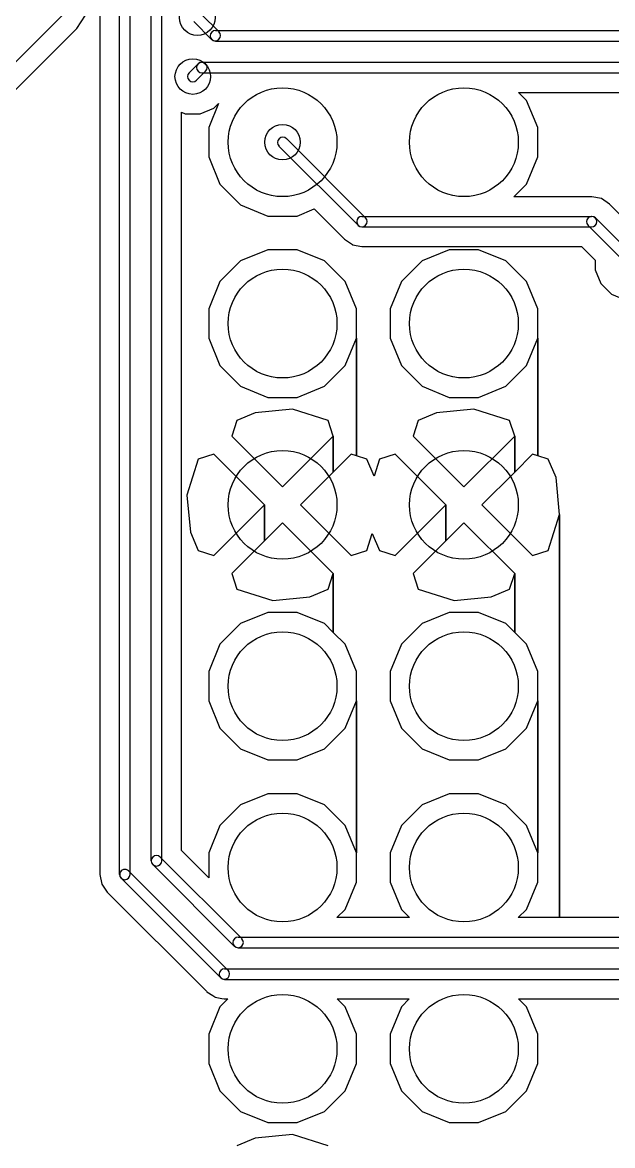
# Model space of a CAD drawing. Extents: x 32880 to 68030, y 27285 to 49782.
# Drawn here: x 45066 to 48320, y 35637 to 41830 of the extents above; entities that cross this region are included whole.
import ezdxf

# ---------------------------------------------------------------- set-up
doc = ezdxf.new("R2010")
doc.units = 0
doc.layers.add('BLACK', color=1, linetype='CONTINUOUS')

msp = doc.modelspace()

# ---------------------------------------------------------------- linework, layer by layer
at = {"layer": 'BLACK'}
for p, q in [((45776, 37207), (45776, 43307)), ((45834, 37207), (45834, 43307)), ((45601, 37132), (45601, 43082)), ((45659, 37132), (45659, 43082)), ((45493, 42930), (45493, 37132)), ((45493, 42930), (45493, 37132)), ((44349, 40934), (45288, 41873)), ((45365, 41797), (45413, 41870)), ((45365, 41797), (45413, 41870)), ((46051, 41877), (46150, 41778)), ((46010, 41836), (46109, 41737)), ((44425, 40857), (45365, 41797)), ((44425, 40857), (45365, 41797)), ((46130, 41786), (48354, 41786)), ((46130, 41728), (48354, 41728)), ((46034, 41602), (45985, 41553)), ((46075, 41561), (46026, 41512)), ((46055, 41611), (48605, 41611)), ((46055, 41553), (48605, 41553)), ((47845, 41401), (47801, 41445)), ((47801, 41445), (48379, 41445)), ((47845, 41401), (47801, 41445)), ((47801, 41445), (48379, 41445)), ((46147, 41383), (46093, 41251)), ((46147, 41383), (46093, 41251)), ((46122, 41357), (46147, 41383)), ((46122, 41357), (46147, 41383)), ((47907, 41251), (47845, 41401)), ((47907, 41251), (47845, 41401)), ((45942, 37264), (45942, 41335)), ((45942, 41335), (45964, 41326)), ((45942, 37264), (45942, 41335)), ((45942, 41335), (45964, 41326)), ((45964, 41326), (46046, 41326)), ((45964, 41326), (46046, 41326)), ((46046, 41326), (46122, 41357)), ((46046, 41326), (46122, 41357)), ((46093, 41251), (46093, 41089)), ((46093, 41251), (46093, 41089)), ((47907, 41089), (47907, 41251)), ((47907, 41089), (47907, 41251)), ((46521, 41190), (46958, 40753)), ((46480, 41149), (46917, 40712)), ((46093, 41089), (46155, 40939)), ((46093, 41089), (46155, 40939)), ((47845, 40939), (47907, 41089)), ((47845, 40939), (47907, 41089)), ((46155, 40939), (46269, 40825)), ((46155, 40939), (46269, 40825)), ((47775, 40869), (47845, 40939)), ((47775, 40869), (47845, 40939)), ((46269, 40825), (46419, 40763)), ((46269, 40825), (46419, 40763)), ((48205, 40869), (47775, 40869)), ((48205, 40869), (47775, 40869)), ((48258, 40859), (48205, 40869)), ((48258, 40859), (48205, 40869)), ((48302, 40829), (48258, 40859)), ((48302, 40829), (48258, 40859)), ((48383, 40748), (48302, 40829)), ((48383, 40748), (48302, 40829)), ((46419, 40763), (46581, 40763)), ((46419, 40763), (46581, 40763)), ((46581, 40763), (46674, 40802)), ((46581, 40763), (46674, 40802)), ((46674, 40802), (46841, 40635)), ((46674, 40802), (46841, 40635)), ((46938, 40761), (48204, 40761)), ((46938, 40703), (48204, 40703)), ((48184, 40712), (48409, 40487)), ((48225, 40753), (48450, 40528)), ((46841, 40635), (46885, 40606)), ((46841, 40635), (46885, 40606)), ((46419, 40577), (46269, 40515)), ((46419, 40577), (46269, 40515)), ((46581, 40577), (46419, 40577)), ((46581, 40577), (46419, 40577)), ((46731, 40515), (46581, 40577)), ((46731, 40515), (46581, 40577)), ((46885, 40606), (46886, 40605)), ((46885, 40606), (46886, 40605)), ((46886, 40605), (46938, 40595)), ((46886, 40605), (46938, 40595)), ((46938, 40595), (48148, 40595)), ((46938, 40595), (48148, 40595)), ((47419, 40577), (47269, 40515)), ((47419, 40577), (47269, 40515)), ((47581, 40577), (47419, 40577)), ((47581, 40577), (47419, 40577)), ((47731, 40515), (47581, 40577)), ((47731, 40515), (47581, 40577)), ((48148, 40595), (48224, 40519)), ((48148, 40595), (48224, 40519)), ((46269, 40515), (46155, 40401)), ((46269, 40515), (46155, 40401)), ((46845, 40401), (46731, 40515)), ((46845, 40401), (46731, 40515)), ((47269, 40515), (47155, 40401)), ((47269, 40515), (47155, 40401)), ((47845, 40401), (47731, 40515)), ((47845, 40401), (47731, 40515)), ((48224, 40519), (48224, 40466)), ((48224, 40519), (48224, 40466)), ((48224, 40466), (48255, 40390)), ((48224, 40466), (48255, 40390)), ((46155, 40401), (46093, 40251)), ((46155, 40401), (46093, 40251)), ((46907, 40251), (46845, 40401)), ((46907, 40251), (46845, 40401)), ((47155, 40401), (47093, 40251)), ((47155, 40401), (47093, 40251)), ((47907, 40251), (47845, 40401)), ((47907, 40251), (47845, 40401)), ((48255, 40390), (48313, 40332)), ((48255, 40390), (48313, 40332)), ((48313, 40332), (48389, 40301)), ((48313, 40332), (48389, 40301)), ((46093, 40251), (46093, 40089)), ((46093, 40251), (46093, 40089)), ((46907, 40089), (46907, 40251)), ((46907, 40089), (46907, 40251)), ((47093, 40251), (47093, 40089)), ((47093, 40251), (47093, 40089)), ((47907, 40089), (47907, 40251)), ((47907, 40089), (47907, 40251)), ((46093, 40089), (46155, 39939)), ((46093, 40089), (46155, 39939)), ((46845, 39939), (46907, 40089)), ((46845, 39939), (46907, 40089)), ((46907, 39441), (46907, 40089)), ((46907, 40089), (46907, 39441)), ((46907, 39441), (46907, 40089)), ((46907, 40089), (46907, 39441)), ((47093, 40089), (47155, 39939)), ((47093, 40089), (47155, 39939)), ((47845, 39939), (47907, 40089)), ((47845, 39939), (47907, 40089)), ((47907, 39441), (47907, 40089)), ((47907, 40089), (47907, 39441)), ((47907, 39441), (47907, 40089)), ((47907, 40089), (47907, 39441)), ((46155, 39939), (46269, 39825)), ((46155, 39939), (46269, 39825)), ((46731, 39825), (46845, 39939)), ((46731, 39825), (46845, 39939)), ((47155, 39939), (47269, 39825)), ((47155, 39939), (47269, 39825)), ((47731, 39825), (47845, 39939)), ((47731, 39825), (47845, 39939)), ((46269, 39825), (46419, 39763)), ((46269, 39825), (46419, 39763)), ((46581, 39763), (46731, 39825)), ((46581, 39763), (46731, 39825)), ((47269, 39825), (47419, 39763)), ((47269, 39825), (47419, 39763)), ((47581, 39763), (47731, 39825)), ((47581, 39763), (47731, 39825)), ((46419, 39763), (46581, 39763)), ((46419, 39763), (46581, 39763)), ((47419, 39763), (47581, 39763)), ((47419, 39763), (47581, 39763)), ((46349, 39678), (46248, 39635)), ((46349, 39678), (46248, 39635)), ((46554, 39697), (46349, 39678)), ((46554, 39697), (46349, 39678)), ((46752, 39635), (46554, 39697)), ((46752, 39635), (46554, 39697)), ((47349, 39678), (47248, 39635)), ((47349, 39678), (47248, 39635)), ((47554, 39697), (47349, 39678)), ((47554, 39697), (47349, 39678)), ((47752, 39635), (47554, 39697)), ((47752, 39635), (47554, 39697)), ((46248, 39635), (46220, 39549)), ((46248, 39635), (46220, 39549)), ((46780, 39549), (46752, 39635)), ((46780, 39549), (46752, 39635)), ((47248, 39635), (47220, 39549)), ((47248, 39635), (47220, 39549)), ((47780, 39549), (47752, 39635)), ((47780, 39549), (47752, 39635)), ((46220, 39549), (46500, 39269)), ((46220, 39549), (46500, 39269)), ((46500, 39269), (46780, 39549)), ((46500, 39269), (46780, 39549)), ((46780, 39351), (46780, 39549)), ((46780, 39549), (46780, 39351)), ((46780, 39351), (46780, 39549)), ((46780, 39549), (46780, 39351)), ((47220, 39549), (47500, 39269)), ((47220, 39549), (47500, 39269)), ((47500, 39269), (47780, 39549)), ((47500, 39269), (47780, 39549)), ((47780, 39351), (47780, 39549)), ((47780, 39549), (47780, 39351)), ((47780, 39351), (47780, 39549)), ((47780, 39549), (47780, 39351)), ((46035, 39422), (45973, 39224)), ((46035, 39422), (45973, 39224)), ((46121, 39450), (46035, 39422)), ((46121, 39450), (46035, 39422)), ((46401, 39170), (46121, 39450)), ((46401, 39170), (46121, 39450)), ((46879, 39450), (46780, 39351)), ((46879, 39450), (46780, 39351)), ((46907, 39441), (46879, 39450)), ((46907, 39441), (46879, 39450)), ((46965, 39422), (46907, 39441)), ((46965, 39422), (46907, 39441)), ((47005, 39328), (46965, 39422)), ((47005, 39328), (46965, 39422)), ((47035, 39422), (47005, 39328)), ((47035, 39422), (47005, 39328)), ((47121, 39450), (47035, 39422)), ((47121, 39450), (47035, 39422)), ((47401, 39170), (47121, 39450)), ((47401, 39170), (47121, 39450)), ((47879, 39450), (47780, 39351)), ((47879, 39450), (47780, 39351)), ((47907, 39441), (47879, 39450)), ((47907, 39441), (47879, 39450)), ((47965, 39422), (47907, 39441)), ((47965, 39422), (47907, 39441)), ((48008, 39321), (47965, 39422)), ((48008, 39321), (47965, 39422)), ((46780, 39351), (46599, 39170)), ((46780, 39351), (46599, 39170)), ((47780, 39351), (47599, 39170)), ((47780, 39351), (47599, 39170)), ((48027, 39116), (48008, 39321)), ((48027, 39116), (48008, 39321)), ((45973, 39224), (45992, 39019)), ((45973, 39224), (45992, 39019)), ((46121, 38890), (46401, 39170)), ((46121, 38890), (46401, 39170)), ((46401, 38972), (46401, 39170)), ((46401, 39170), (46401, 38972)), ((46401, 38972), (46401, 39170)), ((46401, 39170), (46401, 38972)), ((46599, 39170), (46879, 38890)), ((46599, 39170), (46879, 38890)), ((47121, 38890), (47401, 39170)), ((47121, 38890), (47401, 39170)), ((47401, 38972), (47401, 39170)), ((47401, 39170), (47401, 38972)), ((47401, 38972), (47401, 39170)), ((47401, 39170), (47401, 38972)), ((47599, 39170), (47879, 38890)), ((47599, 39170), (47879, 38890)), ((47965, 38918), (48027, 39116)), ((47965, 38918), (48027, 39116)), ((48027, 36894), (48027, 39116)), ((48027, 39116), (48027, 36894)), ((48027, 36894), (48027, 39116)), ((48027, 39116), (48027, 36894)), ((46500, 39071), (46401, 38972)), ((46500, 39071), (46401, 38972)), ((46780, 38791), (46500, 39071)), ((46780, 38791), (46500, 39071)), ((47500, 39071), (47401, 38972)), ((47500, 39071), (47401, 38972)), ((47780, 38791), (47500, 39071)), ((47780, 38791), (47500, 39071)), ((45992, 39019), (46035, 38918)), ((45992, 39019), (46035, 38918)), ((46401, 38972), (46220, 38791)), ((46401, 38972), (46220, 38791)), ((46965, 38918), (46994, 39013)), ((46965, 38918), (46994, 39013)), ((46994, 39013), (47035, 38918)), ((46994, 39013), (47035, 38918)), ((47401, 38972), (47220, 38791)), ((47401, 38972), (47220, 38791)), ((46035, 38918), (46121, 38890)), ((46035, 38918), (46121, 38890)), ((46879, 38890), (46965, 38918)), ((46879, 38890), (46965, 38918)), ((47035, 38918), (47121, 38890)), ((47035, 38918), (47121, 38890)), ((47879, 38890), (47965, 38918)), ((47879, 38890), (47965, 38918)), ((46220, 38791), (46248, 38705)), ((46220, 38791), (46248, 38705)), ((46752, 38705), (46780, 38791)), ((46752, 38705), (46780, 38791)), ((46780, 38466), (46780, 38791)), ((46780, 38791), (46780, 38466)), ((46780, 38466), (46780, 38791)), ((46780, 38791), (46780, 38466)), ((47220, 38791), (47248, 38705)), ((47220, 38791), (47248, 38705)), ((47752, 38705), (47780, 38791)), ((47752, 38705), (47780, 38791)), ((47780, 38466), (47780, 38791)), ((47780, 38791), (47780, 38466)), ((47780, 38466), (47780, 38791)), ((47780, 38791), (47780, 38466)), ((46248, 38705), (46446, 38643)), ((46248, 38705), (46446, 38643)), ((46446, 38643), (46651, 38662)), ((46446, 38643), (46651, 38662)), ((46651, 38662), (46752, 38705)), ((46651, 38662), (46752, 38705)), ((47248, 38705), (47446, 38643)), ((47248, 38705), (47446, 38643)), ((47446, 38643), (47651, 38662)), ((47446, 38643), (47651, 38662)), ((47651, 38662), (47752, 38705)), ((47651, 38662), (47752, 38705)), ((46419, 38577), (46269, 38515)), ((46419, 38577), (46269, 38515)), ((46581, 38577), (46419, 38577)), ((46581, 38577), (46419, 38577)), ((46731, 38515), (46581, 38577)), ((46731, 38515), (46581, 38577)), ((47419, 38577), (47269, 38515)), ((47419, 38577), (47269, 38515)), ((47581, 38577), (47419, 38577)), ((47581, 38577), (47419, 38577)), ((47731, 38515), (47581, 38577)), ((47731, 38515), (47581, 38577)), ((46269, 38515), (46155, 38401)), ((46269, 38515), (46155, 38401)), ((46780, 38466), (46731, 38515)), ((46780, 38466), (46731, 38515)), ((46845, 38401), (46780, 38466)), ((46845, 38401), (46780, 38466)), ((47269, 38515), (47155, 38401)), ((47269, 38515), (47155, 38401)), ((47780, 38466), (47731, 38515)), ((47780, 38466), (47731, 38515)), ((47845, 38401), (47780, 38466)), ((47845, 38401), (47780, 38466)), ((46155, 38401), (46093, 38251)), ((46155, 38401), (46093, 38251)), ((46907, 38251), (46845, 38401)), ((46907, 38251), (46845, 38401)), ((47155, 38401), (47093, 38251)), ((47155, 38401), (47093, 38251)), ((47907, 38251), (47845, 38401)), ((47907, 38251), (47845, 38401)), ((46093, 38251), (46093, 38089)), ((46093, 38251), (46093, 38089)), ((46907, 38089), (46907, 38251)), ((46907, 38089), (46907, 38251)), ((47093, 38251), (47093, 38089)), ((47093, 38251), (47093, 38089)), ((47907, 38089), (47907, 38251)), ((47907, 38089), (47907, 38251)), ((46093, 38089), (46155, 37939)), ((46093, 38089), (46155, 37939)), ((46845, 37939), (46907, 38089)), ((46845, 37939), (46907, 38089)), ((46907, 37251), (46907, 38089)), ((46907, 38089), (46907, 37251)), ((46907, 37251), (46907, 38089)), ((46907, 38089), (46907, 37251)), ((47093, 38089), (47155, 37939)), ((47093, 38089), (47155, 37939)), ((47845, 37939), (47907, 38089)), ((47845, 37939), (47907, 38089)), ((47907, 37251), (47907, 38089)), ((47907, 38089), (47907, 37251)), ((47907, 37251), (47907, 38089)), ((47907, 38089), (47907, 37251)), ((46155, 37939), (46269, 37825)), ((46155, 37939), (46269, 37825)), ((46731, 37825), (46845, 37939)), ((46731, 37825), (46845, 37939)), ((47155, 37939), (47269, 37825)), ((47155, 37939), (47269, 37825)), ((47731, 37825), (47845, 37939)), ((47731, 37825), (47845, 37939)), ((46269, 37825), (46419, 37763)), ((46269, 37825), (46419, 37763)), ((46581, 37763), (46731, 37825)), ((46581, 37763), (46731, 37825)), ((47269, 37825), (47419, 37763)), ((47269, 37825), (47419, 37763)), ((47581, 37763), (47731, 37825)), ((47581, 37763), (47731, 37825)), ((46419, 37763), (46581, 37763)), ((46419, 37763), (46581, 37763)), ((47419, 37763), (47581, 37763)), ((47419, 37763), (47581, 37763)), ((46419, 37577), (46269, 37515)), ((46419, 37577), (46269, 37515)), ((46581, 37577), (46419, 37577)), ((46581, 37577), (46419, 37577)), ((46731, 37515), (46581, 37577)), ((46731, 37515), (46581, 37577)), ((47419, 37577), (47269, 37515)), ((47419, 37577), (47269, 37515)), ((47581, 37577), (47419, 37577)), ((47581, 37577), (47419, 37577)), ((47731, 37515), (47581, 37577)), ((47731, 37515), (47581, 37577)), ((46269, 37515), (46155, 37401)), ((46269, 37515), (46155, 37401)), ((46845, 37401), (46731, 37515)), ((46845, 37401), (46731, 37515)), ((47269, 37515), (47155, 37401)), ((47269, 37515), (47155, 37401)), ((47845, 37401), (47731, 37515)), ((47845, 37401), (47731, 37515)), ((46155, 37401), (46093, 37251)), ((46155, 37401), (46093, 37251)), ((46907, 37251), (46845, 37401)), ((46907, 37251), (46845, 37401)), ((47155, 37401), (47093, 37251)), ((47155, 37401), (47093, 37251)), ((47907, 37251), (47845, 37401)), ((47907, 37251), (47845, 37401)), ((45826, 37227), (46275, 36778)), ((46093, 37113), (45942, 37264)), ((46093, 37113), (45942, 37264)), ((46093, 37251), (46093, 37113)), ((46093, 37251), (46093, 37113)), ((46907, 37089), (46907, 37251)), ((46907, 37089), (46907, 37251)), ((47093, 37251), (47093, 37089)), ((47093, 37251), (47093, 37089)), ((47907, 37089), (47907, 37251)), ((47907, 37089), (47907, 37251)), ((45785, 37186), (46234, 36737)), ((45493, 37132), (45503, 37079)), ((45493, 37132), (45503, 37079)), ((46159, 36562), (45610, 37111)), ((46200, 36603), (45651, 37152)), ((45503, 37079), (45533, 37035)), ((45503, 37079), (45533, 37035)), ((46845, 36939), (46907, 37089)), ((46845, 36939), (46907, 37089)), ((47093, 37089), (47155, 36939)), ((47093, 37089), (47155, 36939)), ((47845, 36939), (47907, 37089)), ((47845, 36939), (47907, 37089)), ((45533, 37035), (46081, 36488)), ((45533, 37035), (46081, 36488)), ((46800, 36894), (46845, 36939)), ((46800, 36894), (46845, 36939)), ((47155, 36939), (47200, 36894)), ((47155, 36939), (47200, 36894)), ((47800, 36894), (47845, 36939)), ((47800, 36894), (47845, 36939)), ((47200, 36894), (46800, 36894)), ((47200, 36894), (46800, 36894)), ((48027, 36894), (47800, 36894)), ((48027, 36894), (47800, 36894)), ((48505, 36894), (48027, 36894)), ((48505, 36894), (48027, 36894)), ((46255, 36786), (48505, 36786)), ((46255, 36728), (48505, 36728)), ((46180, 36611), (48480, 36611)), ((46180, 36553), (48480, 36553)), ((46081, 36488), (46083, 36485)), ((46081, 36488), (46083, 36485)), ((46083, 36485), (46115, 36464)), ((46083, 36485), (46115, 36464)), ((46115, 36464), (46126, 36456)), ((46115, 36464), (46126, 36456)), ((46126, 36456), (46128, 36455)), ((46126, 36456), (46128, 36455)), ((46128, 36455), (46166, 36448)), ((46128, 36455), (46166, 36448)), ((46199, 36445), (46155, 36401)), ((46199, 36445), (46155, 36401)), ((46166, 36448), (46179, 36445)), ((46166, 36448), (46179, 36445)), ((46179, 36445), (46179, 36446)), ((46179, 36446), (46180, 36445)), ((46179, 36445), (46179, 36446)), ((46179, 36446), (46180, 36445)), ((46180, 36445), (46199, 36445)), ((46180, 36445), (46199, 36445)), ((46845, 36401), (46801, 36445)), ((46801, 36445), (47199, 36445)), ((46845, 36401), (46801, 36445)), ((46801, 36445), (47199, 36445)), ((47199, 36445), (47155, 36401)), ((47199, 36445), (47155, 36401)), ((47845, 36401), (47801, 36445)), ((47801, 36445), (48423, 36445)), ((47845, 36401), (47801, 36445)), ((47801, 36445), (48423, 36445)), ((46155, 36401), (46093, 36251)), ((46155, 36401), (46093, 36251)), ((46907, 36251), (46845, 36401)), ((46907, 36251), (46845, 36401)), ((47155, 36401), (47093, 36251)), ((47155, 36401), (47093, 36251)), ((47907, 36251), (47845, 36401)), ((47907, 36251), (47845, 36401)), ((46093, 36251), (46093, 36089)), ((46093, 36251), (46093, 36089)), ((46907, 36089), (46907, 36251)), ((46907, 36089), (46907, 36251)), ((47093, 36251), (47093, 36089)), ((47093, 36251), (47093, 36089)), ((47907, 36089), (47907, 36251)), ((47907, 36089), (47907, 36251)), ((46093, 36089), (46155, 35939)), ((46093, 36089), (46155, 35939)), ((46845, 35939), (46907, 36089)), ((46845, 35939), (46907, 36089)), ((47093, 36089), (47155, 35939)), ((47093, 36089), (47155, 35939)), ((47845, 35939), (47907, 36089)), ((47845, 35939), (47907, 36089)), ((46155, 35939), (46269, 35825)), ((46155, 35939), (46269, 35825)), ((46731, 35825), (46845, 35939)), ((46731, 35825), (46845, 35939)), ((47155, 35939), (47269, 35825)), ((47155, 35939), (47269, 35825)), ((47731, 35825), (47845, 35939)), ((47731, 35825), (47845, 35939)), ((46269, 35825), (46419, 35763)), ((46269, 35825), (46419, 35763)), ((46581, 35763), (46731, 35825)), ((46581, 35763), (46731, 35825)), ((47269, 35825), (47419, 35763)), ((47269, 35825), (47419, 35763)), ((47581, 35763), (47731, 35825)), ((47581, 35763), (47731, 35825)), ((46419, 35763), (46581, 35763)), ((46419, 35763), (46581, 35763)), ((47419, 35763), (47581, 35763)), ((47419, 35763), (47581, 35763)), ((46349, 35678), (46248, 35635)), ((46349, 35678), (46248, 35635)), ((46554, 35697), (46349, 35678)), ((46554, 35697), (46349, 35678)), ((46752, 35635), (46554, 35697)), ((46752, 35635), (46554, 35697))]:
    msp.add_line(p, q, dxfattribs=at)
for centre, radius in [((46030, 41857), 98), ((46005, 41532), 98), ((46500, 41170), 300), ((47500, 41170), 300), ((46500, 41170), 98), ((46500, 40170), 300), ((47500, 40170), 300), ((46500, 39170), 300), ((47500, 39170), 300), ((46500, 38170), 300), ((47500, 38170), 300), ((46500, 37170), 300), ((47500, 37170), 300), ((46500, 36170), 300), ((47500, 36170), 300)]:
    msp.add_circle(centre, radius, dxfattribs=at)
for centre, start, end in [((46130, 41757), 90, 270), ((46129, 41758), 225, 405), ((46055, 41582), 90, 270), ((46055, 41582), -45, 135), ((46005, 41532), 135, 315), ((46501, 41169), 45, 225), ((46938, 40732), 90, 270), ((48205, 40732), 45, 225), ((48204, 40732), 270, 450), ((46937, 40733), 225, 405), ((45805, 37207), 45, 225), ((45805, 37207), 180, 360), ((45630, 37132), 180, 360), ((45631, 37131), 405, 585), ((46255, 36757), 90, 270), ((46255, 36757), 225, 405), ((46180, 36582), 90, 270), ((46179, 36583), 225, 405)]:
    msp.add_arc(centre, 29, start, end, dxfattribs=at)

doc.saveas('drawing.dxf')
